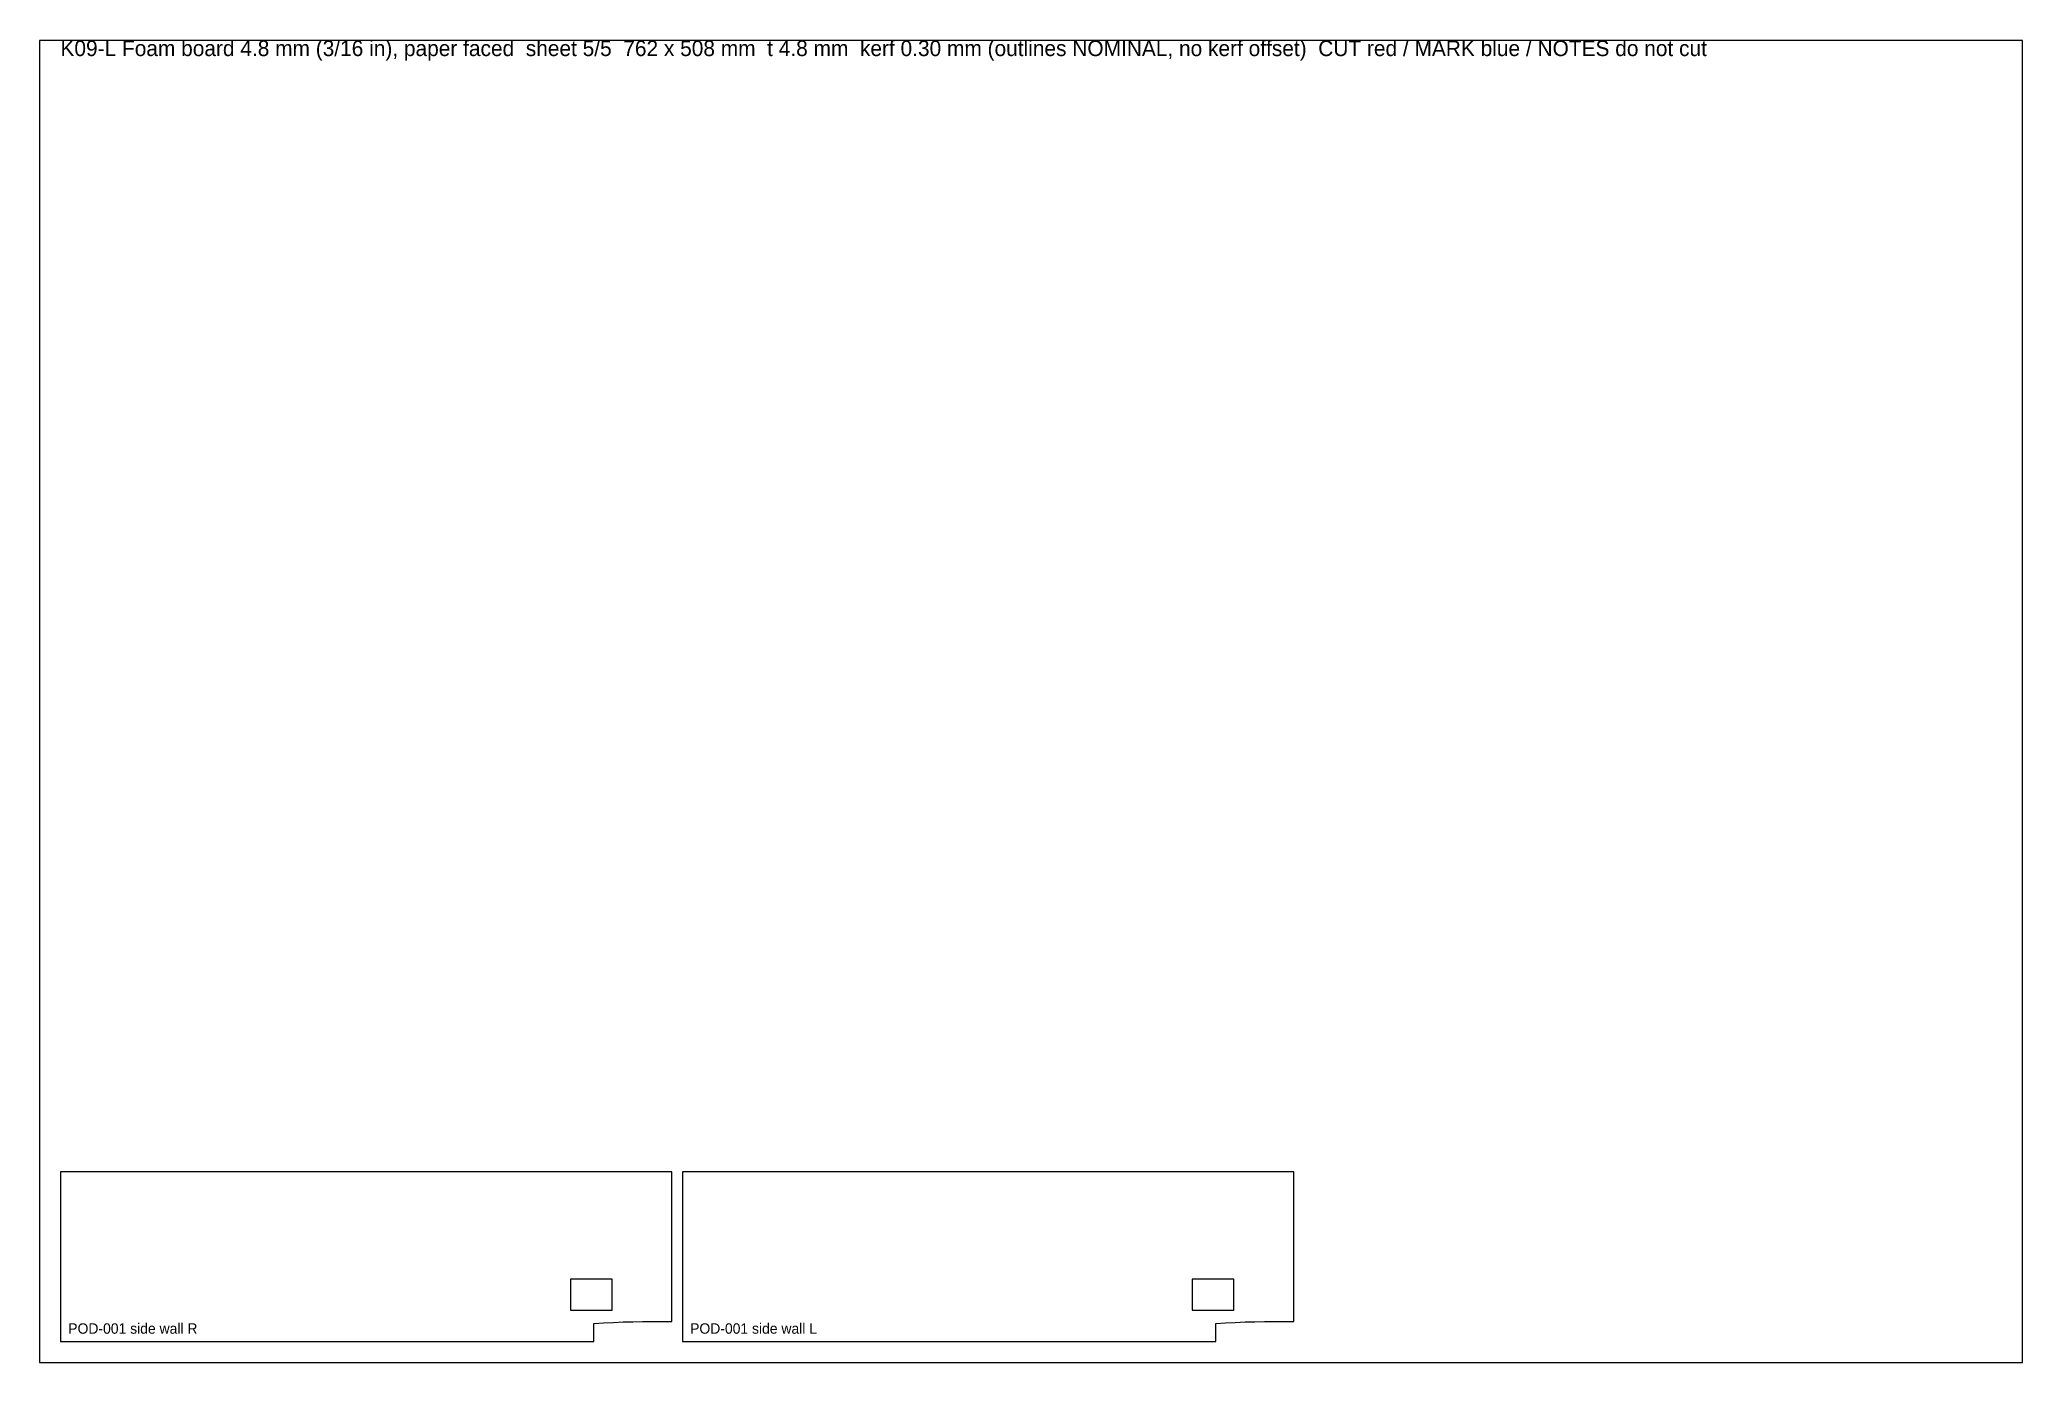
# Model space of a CAD drawing. Header units: millimetres. Extents: x 0 to 762, y 0 to 508.
import ezdxf

# ---------------------------------------------------------------- set-up
doc = ezdxf.new("R2010")
doc.units = ezdxf.units.MM
doc.layers.add('CUT', color=1, linetype='CONTINUOUS')
doc.layers.add('NOTES', color=7, linetype='CONTINUOUS')

msp = doc.modelspace()

# ---------------------------------------------------------------- linework, layer by layer
at = {"layer": 'CUT'}
for points in [[(8, 8), (213, 8), (213, 14.9162), (216.75, 15.131), (220.5, 15.3458), (224.25, 15.5085), (228, 15.5893), (231.75, 15.6701), (235.5, 15.7509), (239.25, 15.7299), (243, 15.6874), (243, 73.2), (8, 73.2)], [(247, 8), (452, 8), (452, 14.9162), (455.75, 15.131), (459.5, 15.3458), (463.25, 15.5085), (467, 15.5893), (470.75, 15.6701), (474.5, 15.7509), (478.25, 15.7299), (482, 15.6874), (482, 73.2), (247, 73.2)], [(204, 20), (220, 20), (220, 32), (204, 32)], [(443, 20), (459, 20), (459, 32), (443, 32)]]:
    msp.add_lwpolyline(points, close=True, dxfattribs=at)
at = {"layer": 'NOTES'}
msp.add_lwpolyline([(0, 0), (762, 0), (762, 508), (0, 508)], close=True, dxfattribs=at)

# ---------------------------------------------------------------- texts
for s, height, p in [('K09-L Foam board 4.8 mm (3/16 in), paper faced  sheet 5/5  762 x 508 mm  t 4.8 mm  kerf 0.30 mm (outlines NOMINAL, no kerf offset)  CUT red / MARK blue / NOTES do not cut', 6, (8, 502)), ('POD-001 side wall R', 4, (11, 11)), ('POD-001 side wall L', 4, (250, 11))]:
    msp.add_text(s, height=height, dxfattribs=at).set_placement(p)

doc.saveas('drawing.dxf')
